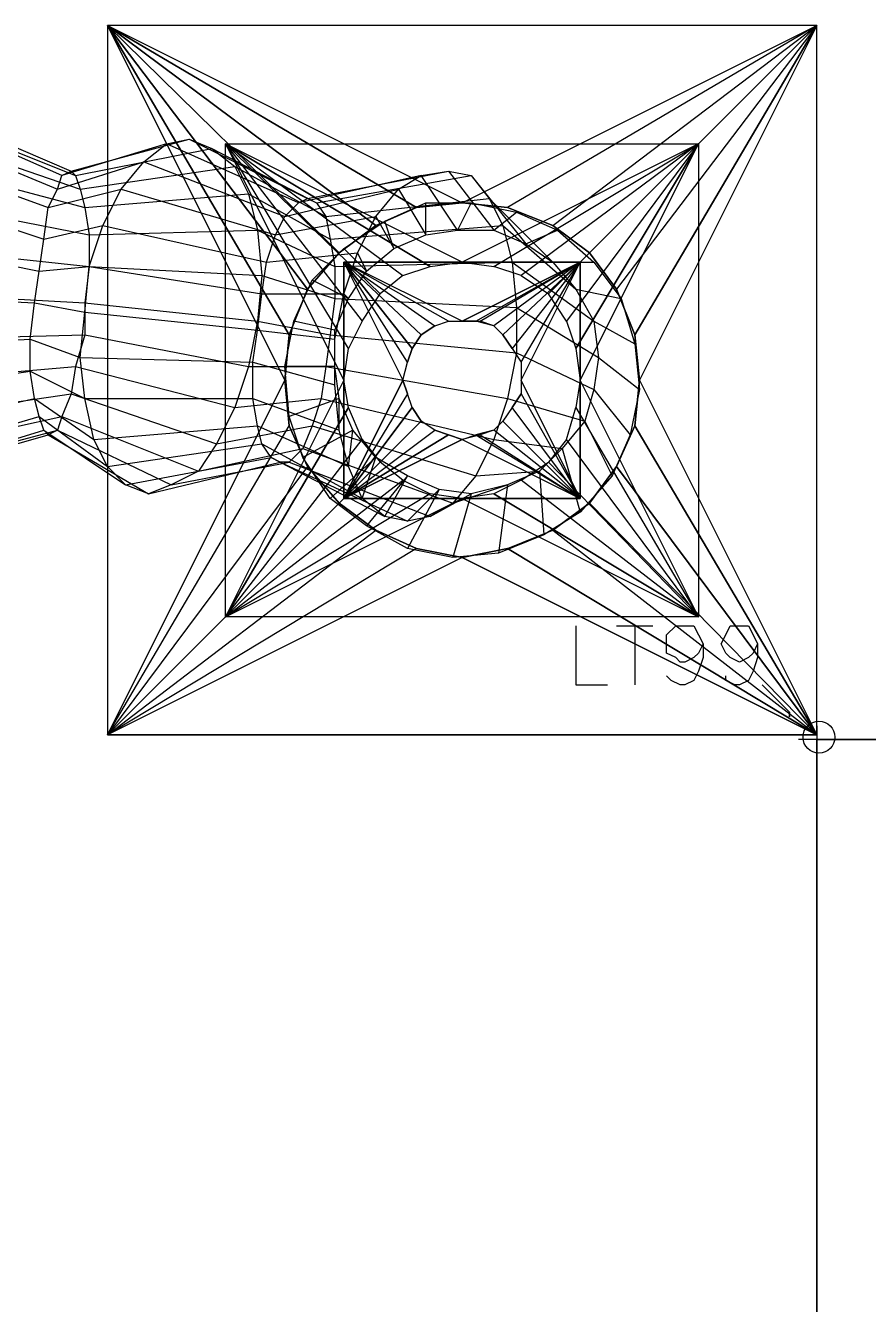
# Model space of a CAD drawing. Header units: metres. Extents: x 114 to 218, y 8 to 180.
# Drawn here: x 190.415 to 193.267, y 132.781 to 137.108 of the extents above; entities that cross this region are included whole.
import ezdxf

# ---------------------------------------------------------------- set-up
doc = ezdxf.new("R2010")
doc.units = ezdxf.units.M
doc.header["$MEASUREMENT"] = 0
for name, color, linetype in [('E-LIGHT', 7, 'Continuous'), ('E-LIGHT-CLRANCE', 7, 'Continuous'), ('E-TFP-LIGHT', 7, 'Continuous'), ('M-SA2S-ADist', 7, 'Continuous'), ('M-SA2S-Flex', 7, 'Continuous')]:
    doc.layers.add(name, color=color, linetype=linetype)

msp = doc.modelspace()

# ---------------------------------------------------------------- linework, layer by layer
at = {"layer": 'E-LIGHT', "color": 5, "true_color": 0x0000ff}
for points in [[(195.4914, 129.8935), (193.0919, 129.8935), (193.0919, 134.6926), (195.4914, 134.6926), (193.0919, 134.6926), (193.0919, 129.8935), (195.4914, 129.8935)], [(193.0919, 134.6926), (193.0919, 134.6926)], [(193.0919, 134.6926), (193.0919, 134.6926)]]:
    msp.add_lwpolyline(points, dxfattribs=at)
at = {"layer": 'E-LIGHT-CLRANCE', "color": 150, "true_color": 0x007fff}
for points in [[(195.4914, 129.8935), (193.0919, 129.8935), (193.0919, 134.6926), (195.4914, 134.6926), (193.0919, 134.6926), (193.0919, 129.8935), (195.4914, 129.8935)], [(193.0919, 134.6926), (193.0919, 134.6926)], [(193.0919, 134.6926), (193.0919, 134.6926)]]:
    msp.add_lwpolyline(points, dxfattribs=at)
at = {"layer": 'E-TFP-LIGHT', "color": 5, "true_color": 0x0000ff}
for points in [[(192.2766, 135.0771), (192.2766, 134.8772), (192.3843, 134.8772)], [(192.4151, 135.0771), (192.5381, 135.0771)], [(192.4766, 135.0771), (192.4766, 134.8772)], [(192.7073, 135.0156), (192.692, 134.9849), (192.6766, 134.9695), (192.6458, 134.9541), (192.6304, 134.9541), (192.6151, 134.9695), (192.5843, 134.9849), (192.5843, 135.0156), (192.5843, 135.0464), (192.6151, 135.0771), (192.6304, 135.0771), (192.6458, 135.0771), (192.6766, 135.0771), (192.692, 135.0464), (192.7073, 135.0156), (192.7073, 134.9695), (192.692, 134.9233), (192.6766, 134.8926), (192.6458, 134.8772), (192.6304, 134.8772), (192.5997, 134.8926), (192.5843, 134.9079)], [(192.8919, 135.0156), (192.8765, 134.9849), (192.8612, 134.9695), (192.8304, 134.9541), (192.7996, 134.9695), (192.7842, 134.9849), (192.7689, 135.0156), (192.7842, 135.0464), (192.7996, 135.0771), (192.8304, 135.0771), (192.8612, 135.0771), (192.8765, 135.0464), (192.8919, 135.0156), (192.8919, 134.9695), (192.8765, 134.9233), (192.8612, 134.8926), (192.8304, 134.8772), (192.815, 134.8772), (192.7842, 134.8926), (192.7842, 134.9079)], [(192.9996, 134.7849), (192.9073, 134.8772)], [(192.9996, 134.7849), (192.9996, 134.7695), (192.9996, 134.7695), (192.9996, 134.7849), (192.9996, 134.7849)], [(193.0919, 134.7388), (193.0919, 134.6926), (193.138, 134.6926)], [(193.0919, 134.6465), (193.0919, 134.6926), (193.0303, 134.6926)], [(193.0919, 134.6926), (193.0919, 134.6926)], [(193.0919, 134.6926), (193.0919, 134.6926)], [(193.138, 134.6926), (193.138, 134.6926)]]:
    msp.add_lwpolyline(points, dxfattribs=at)
msp.add_circle((193.0996, 134.7003), 0.0538, dxfattribs=at)
at = {"layer": 'M-SA2S-ADist', "color": 3, "true_color": 0x00ff00}
for points in [[(193.0919, 134.708), (193.0919, 137.1075), (190.6923, 137.1075), (190.6923, 134.708)], [(190.6923, 137.1075), (191.2922, 135.9078)], [(191.2922, 135.9078), (190.6923, 137.1075), (190.6923, 134.708), (191.2922, 135.9078)], [(191.8921, 136.5076), (193.0919, 137.1075), (190.6923, 137.1075), (191.8921, 136.5076)], [(191.8921, 136.5076), (191.7383, 136.4923), (190.6923, 137.1075), (191.8921, 136.5076)], [(191.2922, 135.9078), (190.6923, 134.708), (191.3076, 135.754), (191.2922, 135.9078), (191.3076, 136.0616), (190.6923, 137.1075)], [(193.0919, 137.1075), (192.4766, 136.0616), (192.492, 135.9078), (192.4766, 135.754), (193.0919, 134.708), (192.0459, 135.3387), (191.8921, 135.3079), (191.7383, 135.3387), (190.6923, 134.708), (191.3076, 135.754)], [(190.6923, 137.1075), (191.7383, 136.4923), (191.8921, 136.5076), (192.0459, 136.4923)], [(191.3691, 136.2154), (190.6923, 137.1075), (191.3076, 136.0616), (191.3691, 136.2154)], [(190.6923, 137.1075), (191.5999, 136.4308), (191.7383, 136.4923)], [(191.4768, 136.3385), (190.6923, 137.1075), (191.3691, 136.2154), (191.4768, 136.3385), (191.5999, 136.4308), (190.6923, 137.1075)], [(191.4768, 136.3385), (190.6923, 137.1075)], [(190.6923, 137.1075), (190.6923, 137.1075)], [(190.6923, 137.1075), (190.6923, 137.1075)], [(192.0459, 136.4923), (191.8921, 136.5076), (193.0919, 137.1075), (192.0459, 136.4923)], [(192.1997, 136.4308), (193.0919, 137.1075), (192.0459, 136.4923), (192.1997, 136.4308)], [(192.3228, 136.3385), (192.1997, 136.4308), (193.0919, 137.1075)], [(192.4151, 136.2154), (192.3228, 136.3385), (193.0919, 137.1075), (192.4151, 136.2154)], [(193.0919, 137.1075), (192.3228, 136.3385)], [(193.0919, 137.1075), (192.4151, 136.2154), (192.4766, 136.0616)], [(192.492, 135.9078), (192.4766, 136.0616), (193.0919, 137.1075), (192.492, 135.9078)], [(193.0919, 137.1075), (192.492, 135.9078), (193.0919, 134.708), (193.0919, 137.1075)], [(193.0919, 137.1075), (193.0919, 137.1075)], [(193.0919, 137.1075), (193.0919, 137.1075)], [(191.4922, 135.9078), (191.0923, 135.1079), (191.0923, 136.7076), (191.4922, 135.9078)], [(191.8921, 136.3077), (191.0923, 136.7076), (192.692, 136.7076), (191.8921, 136.3077)], [(192.692, 135.1079), (191.0923, 135.1079), (191.0923, 136.7076), (192.692, 136.7076), (192.692, 135.1079)], [(191.5076, 135.8155), (191.4922, 135.9078), (191.5076, 136.0154), (191.0923, 136.7076), (191.5537, 136.1077), (191.5076, 136.0154)], [(191.5537, 136.1077), (191.6152, 136.2), (191.0923, 136.7076), (191.6922, 136.2616), (191.6152, 136.2)], [(191.6922, 136.2616), (191.7844, 136.2923), (191.0923, 136.7076)], [(191.6922, 136.2616), (191.6152, 136.2), (191.0923, 136.7076), (191.6922, 136.2616), (191.7844, 136.2923), (191.8921, 136.3077), (191.0923, 136.7076), (191.7844, 136.2923), (191.8921, 136.3077)], [(191.5537, 136.1077), (191.5076, 136.0154), (191.0923, 136.7076), (191.5537, 136.1077), (191.6152, 136.2)], [(191.0923, 136.7076), (191.4922, 135.9078), (191.5076, 136.0154)], [(191.0923, 136.7076), (191.0923, 136.7076)], [(191.0923, 136.7076), (191.0923, 136.7076)], [(191.8921, 136.3077), (191.9998, 136.2923), (192.692, 136.7076), (192.0921, 136.2616), (191.9998, 136.2923)], [(192.692, 136.7076), (191.8921, 136.3077), (191.9998, 136.2923)], [(192.0921, 136.2616), (191.9998, 136.2923), (192.692, 136.7076), (192.0921, 136.2616), (192.1844, 136.2)], [(192.0921, 136.2616), (192.1844, 136.2), (192.692, 136.7076), (192.2459, 136.1077), (192.1844, 136.2)], [(192.2459, 136.1077), (192.1844, 136.2), (192.692, 136.7076), (192.2459, 136.1077), (192.2766, 136.0154)], [(192.2459, 136.1077), (192.2766, 136.0154), (192.692, 136.7076)], [(192.292, 135.9078), (192.692, 136.7076), (192.2766, 136.0154), (192.292, 135.9078)], [(192.292, 135.9078), (192.692, 136.7076), (192.692, 135.1079), (192.292, 135.9078)], [(192.692, 136.7076), (192.692, 136.7076)], [(192.692, 136.7076), (192.692, 136.7076)], [(191.5999, 136.4308), (191.4768, 136.3385), (191.5999, 136.4308), (191.7383, 136.4923), (191.8921, 136.5076), (192.0459, 136.4923), (192.1997, 136.4308)], [(191.7383, 136.4923), (191.5999, 136.4308)], [(191.7383, 136.4923), (191.7383, 136.4923)], [(191.7383, 136.4923), (191.7383, 136.4923)], [(191.7383, 136.4923), (191.7383, 136.4923)], [(191.8921, 136.5076), (191.8921, 136.5076)], [(191.8921, 136.5076), (191.8921, 136.5076)], [(191.8921, 136.5076), (191.8921, 136.5076)], [(192.1997, 136.4308), (192.0459, 136.4923)], [(192.0459, 136.4923), (192.0459, 136.4923)], [(192.0459, 136.4923), (192.0459, 136.4923)], [(192.0459, 136.4923), (192.0459, 136.4923)], [(191.5999, 136.4308), (191.5999, 136.4308)], [(191.5999, 136.4308), (191.5999, 136.4308)], [(191.5999, 136.4308), (191.5999, 136.4308)], [(192.3228, 136.3385), (192.1997, 136.4308), (192.3228, 136.3385)], [(192.1997, 136.4308), (192.1997, 136.4308)], [(192.1997, 136.4308), (192.1997, 136.4308)], [(192.1997, 136.4308), (192.1997, 136.4308)], [(191.4768, 136.3385), (191.3691, 136.2154), (191.4768, 136.3385)], [(191.4768, 136.3385), (191.4768, 136.3385)], [(191.4768, 136.3385), (191.4768, 136.3385)], [(191.4768, 136.3385), (191.4768, 136.3385)], [(192.1997, 135.4002), (192.1997, 135.4002), (192.3228, 135.4925), (192.4151, 135.6155), (192.4766, 135.754), (192.492, 135.9078), (192.4766, 136.0616), (192.4151, 136.2154), (192.3228, 136.3385), (192.4151, 136.2154)], [(192.3228, 136.3385), (192.3228, 136.3385)], [(192.3228, 136.3385), (192.3228, 136.3385)], [(192.3228, 136.3385), (192.3228, 136.3385)], [(191.7075, 135.8616), (191.6922, 135.9078), (191.7075, 135.9693), (191.4922, 136.3077), (191.7229, 136.0154), (191.7075, 135.9693)], [(191.7229, 136.0154), (191.7537, 136.0616), (191.4922, 136.3077), (191.7998, 136.0923), (191.7537, 136.0616)], [(191.7998, 136.0923), (191.846, 136.1077), (191.4922, 136.3077)], [(192.292, 135.5078), (192.0921, 135.9078), (192.292, 136.3077), (191.8921, 136.1077), (191.4922, 136.3077), (191.6922, 135.9078), (191.4922, 135.5078), (191.8921, 135.7078), (192.292, 135.5078)], [(191.4922, 136.3077), (191.4922, 135.5078), (192.292, 135.5078), (192.292, 136.3077), (191.4922, 136.3077)], [(192.292, 135.5078), (191.4922, 135.5078), (191.4922, 136.3077), (192.292, 136.3077), (192.292, 135.5078)], [(191.7229, 135.8155), (191.7075, 135.8616), (191.4922, 135.5078), (191.6922, 135.9078), (191.7075, 135.9693), (191.4922, 136.3077), (191.6922, 135.9078), (191.7075, 135.8616)], [(191.846, 136.1077), (191.4922, 136.3077), (191.7998, 136.0923), (191.846, 136.1077), (191.8921, 136.1077), (191.4922, 136.3077), (191.7537, 136.0616), (191.7998, 136.0923)], [(191.7537, 136.0616), (191.7229, 136.0154), (191.4922, 136.3077)], [(191.4922, 136.3077), (191.4922, 136.3077)], [(191.4922, 136.3077), (191.4922, 136.3077)], [(191.7844, 136.2923), (191.7844, 136.2923)], [(191.7844, 136.2923), (191.7844, 136.2923)], [(191.846, 136.1077), (191.8921, 136.1077), (191.9536, 136.1077), (192.292, 136.3077), (191.9998, 136.0923), (191.9536, 136.1077)], [(191.9382, 136.1077), (191.8921, 136.1077), (192.292, 136.3077)], [(191.8921, 135.7078), (192.292, 135.5078), (192.0921, 135.9078), (192.292, 136.3077)], [(191.8921, 136.3077), (191.8921, 136.3077)], [(191.8921, 136.3077), (191.8921, 136.3077)], [(191.9998, 136.0923), (191.9382, 136.1077), (192.292, 136.3077), (191.9998, 136.0923)], [(191.9998, 136.0923), (192.0305, 136.0616), (192.292, 136.3077), (192.0613, 136.0154), (192.0305, 136.0616)], [(191.9998, 136.2923), (191.9998, 136.2923)], [(191.9998, 136.2923), (191.9998, 136.2923)], [(192.292, 136.3077), (192.0305, 136.0616)], [(192.0613, 136.0154), (192.0921, 135.9693), (192.292, 136.3077)], [(192.0921, 135.9693), (192.292, 136.3077), (192.0613, 136.0154)], [(192.292, 136.3077), (192.292, 136.3077)], [(192.292, 136.3077), (192.292, 136.3077)], [(191.6922, 136.2616), (191.6922, 136.2616)], [(191.6922, 136.2616), (191.6922, 136.2616)], [(192.0921, 136.2616), (192.0921, 136.2616)], [(192.0921, 136.2616), (192.0921, 136.2616)], [(191.3076, 136.0616), (191.2922, 135.9078), (191.3076, 136.0616), (191.3691, 136.2154)], [(191.3691, 136.2154), (191.3076, 136.0616)], [(191.3691, 136.2154), (191.3691, 136.2154)], [(191.3691, 136.2154), (191.3691, 136.2154)], [(191.3691, 136.2154), (191.3691, 136.2154)], [(191.6152, 136.2), (191.6152, 136.2)], [(191.6152, 136.2), (191.6152, 136.2)], [(192.1844, 136.2), (192.1844, 136.2)], [(192.1844, 136.2), (192.1844, 136.2)], [(192.4766, 136.0616), (192.4151, 136.2154)], [(192.4151, 136.2154), (192.4151, 136.2154)], [(192.4151, 136.2154), (192.4151, 136.2154)], [(192.4151, 136.2154), (192.4151, 136.2154)], [(191.5537, 136.1077), (191.5537, 136.1077)], [(191.5537, 136.1077), (191.5537, 136.1077)], [(191.846, 136.1077), (191.846, 136.1077)], [(191.846, 136.1077), (191.846, 136.1077)], [(191.8921, 136.1077), (191.8921, 136.1077)], [(191.8921, 136.1077), (191.8921, 136.1077)], [(191.9382, 136.1077), (191.9382, 136.1077)], [(191.9536, 136.1077), (191.9536, 136.1077)], [(192.2459, 136.1077), (192.2459, 136.1077)], [(192.2459, 136.1077), (192.2459, 136.1077)], [(191.3076, 136.0616), (191.3076, 136.0616)], [(191.3076, 136.0616), (191.3076, 136.0616)], [(191.3076, 136.0616), (191.3076, 136.0616)], [(191.7537, 136.0616), (191.7537, 136.0616)], [(191.7537, 136.0616), (191.7537, 136.0616)], [(191.7998, 136.0923), (191.7998, 136.0923)], [(191.7998, 136.0923), (191.7998, 136.0923)], [(191.9998, 136.0923), (192.0305, 136.0616), (192.0613, 136.0154), (192.0921, 135.9693), (192.0921, 135.9078), (192.0921, 135.8616), (192.0613, 135.8155), (192.0305, 135.7693)], [(191.9998, 136.0923), (191.9998, 136.0923)], [(191.9998, 136.0923), (191.9998, 136.0923)], [(192.0305, 136.0616), (192.0305, 136.0616)], [(192.0305, 136.0616), (192.0305, 136.0616)], [(192.4766, 136.0616), (192.4766, 136.0616)], [(192.4766, 136.0616), (192.4766, 136.0616)], [(192.4766, 136.0616), (192.4766, 136.0616)], [(191.5076, 136.0154), (191.5076, 136.0154)], [(191.5076, 136.0154), (191.5076, 136.0154)], [(191.7075, 135.9693), (191.7229, 136.0154)], [(191.7229, 136.0154), (191.7229, 136.0154)], [(191.7229, 136.0154), (191.7229, 136.0154)], [(192.0613, 136.0154), (192.0613, 136.0154)], [(192.0613, 136.0154), (192.0613, 136.0154)], [(192.2766, 136.0154), (192.292, 135.9078), (192.2766, 135.8155), (192.692, 135.1079), (192.2459, 135.7078), (192.2766, 135.8155)], [(192.2766, 136.0154), (192.2766, 136.0154)], [(192.2766, 136.0154), (192.2766, 136.0154)], [(191.7075, 135.9693), (191.7075, 135.9693)], [(191.7075, 135.9693), (191.7075, 135.9693)], [(192.0921, 135.9693), (192.0921, 135.9078), (192.0921, 135.8616), (192.292, 135.5078), (192.0613, 135.8155), (192.0921, 135.8616)], [(192.0921, 135.9693), (192.0921, 135.9693)], [(192.0921, 135.9693), (192.0921, 135.9693)], [(191.4922, 135.9078), (191.0923, 135.1079), (191.5076, 135.8155), (191.4922, 135.9078)], [(191.2922, 135.9078), (191.3076, 135.754), (191.2922, 135.9078)], [(191.2922, 135.9078), (191.2922, 135.9078)], [(191.2922, 135.9078), (191.2922, 135.9078)], [(191.2922, 135.9078), (191.2922, 135.9078)], [(191.4922, 135.9078), (191.4922, 135.9078)], [(191.4922, 135.9078), (191.4922, 135.9078)], [(191.6922, 135.9078), (191.6922, 135.9078)], [(191.6922, 135.9078), (191.6922, 135.9078)], [(192.0921, 135.9078), (192.0921, 135.9078)], [(192.0921, 135.9078), (192.0921, 135.9078)], [(192.692, 135.1079), (192.292, 135.9078), (192.2766, 135.8155)], [(192.292, 135.9078), (192.292, 135.9078)], [(192.292, 135.9078), (192.292, 135.9078)], [(192.4766, 135.754), (192.492, 135.9078), (193.0919, 134.708), (192.4766, 135.754)], [(192.492, 135.9078), (192.492, 135.9078)], [(192.492, 135.9078), (192.492, 135.9078)], [(192.492, 135.9078), (192.492, 135.9078)], [(191.7229, 135.8155), (191.7075, 135.8616), (191.4922, 135.5078)], [(191.7075, 135.8616), (191.7075, 135.8616)], [(191.7075, 135.8616), (191.7075, 135.8616)], [(192.0921, 135.8616), (192.292, 135.5078), (192.0613, 135.8155)], [(192.0921, 135.8616), (192.0921, 135.8616)], [(192.0921, 135.8616), (192.0921, 135.8616)], [(191.5537, 135.7078), (191.5076, 135.8155), (191.0923, 135.1079)], [(191.5537, 135.7078), (191.6152, 135.6309), (191.0923, 135.1079), (191.5537, 135.7078), (191.5076, 135.8155)], [(191.7998, 135.7386), (191.7537, 135.7693), (191.4922, 135.5078), (191.7229, 135.8155), (191.7537, 135.7693)], [(191.7537, 135.7693), (191.7229, 135.8155), (191.4922, 135.5078)], [(191.5076, 135.8155), (191.5076, 135.8155)], [(191.5076, 135.8155), (191.5076, 135.8155)], [(191.7229, 135.8155), (191.7229, 135.8155)], [(191.7229, 135.8155), (191.7229, 135.8155)], [(192.0613, 135.8155), (192.0305, 135.7693), (192.292, 135.5078)], [(192.0613, 135.8155), (192.0613, 135.8155)], [(192.0613, 135.8155), (192.0613, 135.8155)], [(192.2459, 135.7078), (192.2766, 135.8155), (192.692, 135.1079), (192.2459, 135.7078), (192.1844, 135.6309)], [(192.2766, 135.8155), (192.2766, 135.8155)], [(192.2766, 135.8155), (192.2766, 135.8155)], [(191.3076, 135.754), (191.3691, 135.6155), (190.6923, 134.708), (191.5999, 135.4002), (191.7383, 135.3387)], [(191.3691, 135.6155), (191.4768, 135.4925), (191.3691, 135.6155), (191.3076, 135.754)], [(191.3076, 135.754), (191.3691, 135.6155)], [(191.3076, 135.754), (191.3076, 135.754)], [(191.3076, 135.754), (191.3076, 135.754)], [(191.3076, 135.754), (191.3076, 135.754)], [(191.4922, 135.5078), (191.7998, 135.7386), (191.7537, 135.7693), (191.4922, 135.5078), (191.846, 135.7232), (191.8921, 135.7078), (191.4922, 135.5078)], [(191.7537, 135.7693), (191.7537, 135.7693)], [(191.7537, 135.7693), (191.7537, 135.7693)], [(192.0305, 135.7693), (191.9998, 135.7386)], [(191.9998, 135.7386), (192.0305, 135.7693), (192.292, 135.5078), (191.9998, 135.7386)], [(192.0305, 135.7693), (192.0305, 135.7693)], [(192.0305, 135.7693), (192.0305, 135.7693)], [(192.0459, 135.3387), (192.1997, 135.4002), (193.0919, 134.708), (192.4151, 135.6155), (192.4766, 135.754)], [(192.4766, 135.754), (192.4151, 135.6155), (193.0919, 134.708)], [(192.4766, 135.754), (192.4766, 135.754)], [(192.4766, 135.754), (192.4766, 135.754)], [(192.4766, 135.754), (192.4766, 135.754)], [(191.9536, 135.7232), (191.8921, 135.7078), (191.846, 135.7232), (191.4922, 135.5078), (191.7998, 135.7386), (191.846, 135.7232)], [(191.846, 135.7232), (191.7998, 135.7386)], [(191.7998, 135.7386), (191.7998, 135.7386)], [(191.7998, 135.7386), (191.7998, 135.7386)], [(191.846, 135.7232), (191.846, 135.7232)], [(191.846, 135.7232), (191.846, 135.7232)], [(191.8921, 135.7078), (191.9382, 135.7232), (192.292, 135.5078)], [(191.9998, 135.7386), (191.9382, 135.7232)], [(191.9382, 135.7232), (191.9382, 135.7232)], [(191.9536, 135.7232), (192.292, 135.5078), (191.9998, 135.7386), (191.9536, 135.7232)], [(191.9536, 135.7232), (191.9536, 135.7232)], [(191.9998, 135.7386), (191.9998, 135.7386)], [(191.9998, 135.7386), (191.9998, 135.7386)], [(191.6922, 135.5694), (191.6152, 135.6309), (191.0923, 135.1079), (191.5537, 135.7078), (191.6152, 135.6309)], [(191.5537, 135.7078), (191.5537, 135.7078)], [(191.5537, 135.7078), (191.5537, 135.7078)], [(191.8921, 135.7078), (191.8921, 135.7078)], [(191.8921, 135.7078), (191.8921, 135.7078)], [(192.2459, 135.7078), (192.1844, 135.6309), (192.692, 135.1079), (192.0921, 135.5694), (192.1844, 135.6309)], [(192.2459, 135.7078), (192.2459, 135.7078)], [(192.2459, 135.7078), (192.2459, 135.7078)], [(191.6922, 135.5694), (191.7844, 135.5232), (191.0923, 135.1079), (191.6922, 135.5694), (191.6152, 135.6309)], [(191.6152, 135.6309), (191.6152, 135.6309)], [(191.6152, 135.6309), (191.6152, 135.6309)], [(192.0921, 135.5694), (192.1844, 135.6309), (192.692, 135.1079), (192.0921, 135.5694), (191.9998, 135.5232)], [(192.1844, 135.6309), (192.1844, 135.6309)], [(192.1844, 135.6309), (192.1844, 135.6309)], [(191.4768, 135.4925), (191.3691, 135.6155), (190.6923, 134.708), (191.4768, 135.4925), (191.5999, 135.4002)], [(191.3691, 135.6155), (191.3691, 135.6155)], [(191.3691, 135.6155), (191.3691, 135.6155)], [(191.3691, 135.6155), (191.3691, 135.6155)], [(191.8921, 135.3079), (192.0459, 135.3387), (192.1997, 135.4002), (192.3228, 135.4925), (192.4151, 135.6155)], [(192.4151, 135.6155), (192.3228, 135.4925), (193.0919, 134.708)], [(192.4151, 135.6155), (192.4151, 135.6155)], [(192.4151, 135.6155), (192.4151, 135.6155)], [(192.4151, 135.6155), (192.4151, 135.6155)], [(191.9998, 135.5232), (191.8921, 135.5078), (191.7844, 135.5232), (191.0923, 135.1079), (191.6922, 135.5694), (191.7844, 135.5232)], [(191.6922, 135.5694), (191.6922, 135.5694)], [(191.6922, 135.5694), (191.6922, 135.5694)], [(192.0921, 135.5694), (191.9998, 135.5232), (192.692, 135.1079)], [(192.0921, 135.5694), (192.0921, 135.5694)], [(192.0921, 135.5694), (192.0921, 135.5694)], [(191.0923, 135.1079), (191.8921, 135.5078), (191.7844, 135.5232)], [(191.8921, 135.5078), (192.692, 135.1079), (191.0923, 135.1079), (191.8921, 135.5078)], [(191.4922, 135.5078), (191.4922, 135.5078)], [(191.4922, 135.5078), (191.4922, 135.5078)], [(191.7844, 135.5232), (191.7844, 135.5232)], [(191.7844, 135.5232), (191.7844, 135.5232)], [(191.8921, 135.5078), (192.692, 135.1079), (191.9998, 135.5232), (191.8921, 135.5078)], [(191.8921, 135.5078), (191.8921, 135.5078)], [(191.8921, 135.5078), (191.8921, 135.5078)], [(191.9998, 135.5232), (191.9998, 135.5232)], [(191.9998, 135.5232), (191.9998, 135.5232)], [(192.292, 135.5078), (192.292, 135.5078)], [(192.292, 135.5078), (192.292, 135.5078)], [(191.4768, 135.4925), (190.6923, 134.708)], [(191.4768, 135.4925), (191.5999, 135.4002), (191.4768, 135.4925)], [(191.4768, 135.4925), (191.4768, 135.4925)], [(191.4768, 135.4925), (191.4768, 135.4925)], [(191.4768, 135.4925), (191.4768, 135.4925)], [(192.3228, 135.4925), (192.1997, 135.4002)], [(192.3228, 135.4925), (193.0919, 134.708)], [(192.3228, 135.4925), (192.3228, 135.4925)], [(192.3228, 135.4925), (192.3228, 135.4925)], [(192.3228, 135.4925), (192.3228, 135.4925)], [(191.5999, 135.4002), (191.7383, 135.3387), (190.6923, 134.708), (191.5999, 135.4002)], [(191.8921, 135.3079), (191.7383, 135.3387), (191.5999, 135.4002)], [(191.5999, 135.4002), (191.5999, 135.4002)], [(191.5999, 135.4002), (191.5999, 135.4002)], [(191.5999, 135.4002), (191.5999, 135.4002)], [(192.0459, 135.3387), (192.1997, 135.4002), (193.0919, 134.708)], [(192.1997, 135.4002), (192.1997, 135.4002)], [(192.1997, 135.4002), (192.1997, 135.4002)], [(192.1997, 135.4002), (192.1997, 135.4002)], [(191.7383, 135.3387), (191.8921, 135.3079), (190.6923, 134.708)], [(191.7383, 135.3387), (191.7383, 135.3387)], [(191.7383, 135.3387), (191.7383, 135.3387)], [(191.7383, 135.3387), (191.7383, 135.3387)], [(191.8921, 135.3079), (192.0459, 135.3387), (193.0919, 134.708)], [(192.0459, 135.3387), (192.0459, 135.3387)], [(192.0459, 135.3387), (192.0459, 135.3387)], [(192.0459, 135.3387), (192.0459, 135.3387)], [(192.0459, 135.3387), (192.0459, 135.3387)], [(191.8921, 135.3079), (193.0919, 134.708), (190.6923, 134.708)], [(191.8921, 135.3079), (190.6923, 134.708), (193.0919, 134.708), (191.8921, 135.3079)], [(191.8921, 135.3079), (191.8921, 135.3079)], [(191.8921, 135.3079), (191.8921, 135.3079)], [(191.8921, 135.3079), (191.8921, 135.3079)], [(191.0923, 135.1079), (191.0923, 135.1079)], [(191.0923, 135.1079), (191.0923, 135.1079)], [(192.692, 135.1079), (192.692, 135.1079)], [(192.692, 135.1079), (192.692, 135.1079)], [(190.6923, 134.708), (190.6923, 134.708)], [(190.6923, 134.708), (190.6923, 134.708)], [(193.0919, 134.708), (193.0919, 134.708)], [(193.0919, 134.708), (193.0919, 134.708)]]:
    msp.add_lwpolyline(points, dxfattribs=at)
at = {"layer": 'M-SA2S-Flex', "color": 5, "true_color": 0x0000ff}
for points in [[(190.154, 136.7691), (189.6925, 136.6615), (189.7079, 136.6768), (190.1386, 136.7999), (190.1232, 136.7845), (190.5847, 136.5999)], [(190.5385, 136.5999), (190.154, 136.7691), (190.1386, 136.7999), (190.5693, 136.6153), (190.5847, 136.5999), (191.0461, 136.6922)], [(190.1232, 136.7845), (190.1078, 136.723), (190.6001, 136.5538)], [(190.1078, 136.723), (190.0924, 136.6307), (190.6154, 136.4923)], [(190.154, 136.6153), (190.154, 136.7076), (190.5231, 136.5538)], [(190.8923, 136.7076), (190.5385, 136.5999), (190.5693, 136.6153), (190.9692, 136.723), (191.0461, 136.6922), (191.3999, 136.5076)], [(190.8154, 136.6461), (190.8923, 136.7076)], [(191.3384, 136.5076), (190.8923, 136.7076), (190.9692, 136.723), (191.3691, 136.523), (191.3999, 136.5076), (191.9229, 136.5999)], [(190.8923, 136.7076), (190.8923, 136.7076)], [(190.9692, 136.723), (190.9692, 136.723)], [(191.0461, 136.6922), (191.123, 136.6307), (191.4307, 136.4615)], [(191.0461, 136.6922), (191.0461, 136.6922)], [(190.0924, 136.6307), (190.0771, 136.5076), (190.6308, 136.4)], [(190.4924, 136.4923), (190.5231, 136.5538), (190.8154, 136.6461)], [(190.5847, 136.5999), (190.6001, 136.5538), (191.123, 136.6307)], [(190.7385, 136.5538), (190.8154, 136.6461), (191.2922, 136.4615)], [(190.8154, 136.6461), (190.8154, 136.6461)], [(191.123, 136.6307), (191.1692, 136.5384), (191.446, 136.3846)], [(191.123, 136.6307), (191.123, 136.6307)], [(190.154, 136.4923), (190.154, 136.6153), (190.4924, 136.4923)], [(190.5231, 136.5538), (190.5385, 136.5999)], [(190.5385, 136.5999), (190.5385, 136.5999)], [(190.5693, 136.6153), (190.5693, 136.6153)], [(190.5847, 136.5999), (190.5847, 136.5999)], [(191.7537, 136.5999), (191.3384, 136.5076), (191.3691, 136.523), (191.846, 136.6153), (191.9229, 136.5999), (192.1075, 136.3692)], [(191.6768, 136.5538), (191.7537, 136.5999)], [(191.8767, 136.4154), (191.7537, 136.5999), (191.846, 136.6153), (191.9998, 136.4154), (192.1075, 136.3692), (192.2151, 136.4154)], [(191.7537, 136.5999), (191.7537, 136.5999)], [(191.846, 136.6153), (191.846, 136.6153)], [(191.9229, 136.5999), (191.9844, 136.523), (192.1997, 136.3077)], [(191.9229, 136.5999), (191.9229, 136.5999)], [(190.477, 136.3846), (190.4924, 136.4923), (190.7385, 136.5538)], [(190.5231, 136.5538), (190.5231, 136.5538)], [(190.6001, 136.5538), (190.6154, 136.4923), (191.1692, 136.5384)], [(190.6001, 136.5538), (190.6001, 136.5538)], [(190.677, 136.4308), (190.7385, 136.5538), (191.2615, 136.4)], [(190.7385, 136.5538), (190.7385, 136.5538)], [(191.1692, 136.5384), (191.1999, 136.4154), (191.4614, 136.2923)], [(191.1692, 136.5384), (191.1692, 136.5384)], [(191.2615, 136.4), (191.2922, 136.4615), (191.6768, 136.5538)], [(191.5999, 136.4615), (191.6768, 136.5538), (191.7691, 136.4)], [(191.6768, 136.5538), (191.6768, 136.5538)], [(190.0771, 136.5076), (190.0617, 136.3538), (190.6308, 136.2923)], [(190.154, 136.3385), (190.154, 136.4923), (190.477, 136.3846)], [(190.4924, 136.4923), (190.4924, 136.4923)], [(190.6154, 136.4923), (190.6308, 136.4), (191.1999, 136.4154)], [(190.6154, 136.4923), (190.6154, 136.4923)], [(191.2922, 136.4615), (191.3384, 136.5076)], [(192.4612, 135.7232), (192.3997, 135.5847), (192.292, 135.4617), (192.169, 135.3848), (192.0152, 135.3233), (191.8613, 135.3079), (191.7075, 135.3387), (191.5691, 135.4156), (191.446, 135.5078), (191.3537, 135.6463), (191.3076, 135.7847), (191.2922, 135.9539), (191.323, 136.1077), (191.3845, 136.2462), (191.4922, 136.3538), (191.6306, 136.4461), (191.7691, 136.5076), (191.9229, 136.5076), (192.0767, 136.4769), (192.2151, 136.4154), (192.3382, 136.3077), (192.4305, 136.1846), (192.4766, 136.0308), (192.492, 135.877), (192.4612, 135.7232)], [(191.3384, 136.5076), (191.3384, 136.5076)], [(191.3691, 136.523), (191.3691, 136.523)], [(191.3999, 136.5076), (191.4307, 136.4615), (191.9844, 136.523)], [(191.3999, 136.5076), (191.3999, 136.5076)], [(191.6614, 136.3538), (191.7691, 136.4), (191.7691, 136.5076)], [(191.7691, 136.5076), (191.7691, 136.5076)], [(191.9229, 136.5076), (191.8767, 136.4154), (191.9998, 136.4154), (192.0767, 136.4769)], [(191.9229, 136.5076), (191.9229, 136.5076)], [(191.9844, 136.523), (192.0305, 136.4308), (192.2766, 136.2154)], [(191.9844, 136.523), (191.9844, 136.523)], [(191.2307, 136.3077), (191.2615, 136.4), (191.5999, 136.4615)], [(191.2922, 136.4615), (191.2922, 136.4615)], [(191.4307, 136.4615), (191.446, 136.3846), (192.0305, 136.4308)], [(191.4307, 136.4615), (191.4307, 136.4615)], [(191.5383, 136.3385), (191.5999, 136.4615), (191.6614, 136.3538)], [(191.5691, 136.2769), (191.6614, 136.3538), (191.6306, 136.4461)], [(191.5999, 136.4615), (191.5999, 136.4615)], [(191.6306, 136.4461), (191.6306, 136.4461)], [(192.0767, 136.4769), (192.0767, 136.4769)], [(190.4616, 136.2769), (190.477, 136.3846), (190.677, 136.4308)], [(190.6308, 136.2923), (190.677, 136.4308), (191.2307, 136.3077)], [(190.677, 136.4308), (190.677, 136.4308)], [(191.1999, 136.4154), (191.2153, 136.2616), (191.4614, 136.1846)], [(191.1999, 136.4154), (191.1999, 136.4154)], [(191.7691, 136.4), (191.8767, 136.4154)], [(191.8767, 136.4154), (191.8767, 136.4154)], [(191.9998, 136.4154), (191.9998, 136.4154)], [(192.0305, 136.4308), (192.0613, 136.3077), (192.3382, 136.1077)], [(192.0305, 136.4308), (192.0305, 136.4308)], [(192.2151, 136.4154), (192.2151, 136.4154)], [(190.477, 136.3846), (190.477, 136.3846)], [(190.6308, 136.4), (190.6308, 136.2923), (191.2153, 136.2616)], [(190.6308, 136.4), (190.6308, 136.4)], [(191.2615, 136.4), (191.2615, 136.4)], [(191.446, 136.3846), (191.4614, 136.2923), (192.0613, 136.3077)], [(191.446, 136.3846), (191.446, 136.3846)], [(191.7691, 136.4), (191.7691, 136.4)], [(192.1075, 136.3692), (192.1997, 136.3077), (192.3382, 136.3077)], [(192.1075, 136.3692), (192.1075, 136.3692)], [(190.0617, 136.3538), (190.0617, 136.2), (190.6154, 136.1693)], [(190.154, 136.1846), (190.154, 136.3385), (190.4616, 136.2769)], [(191.2153, 136.2), (191.2307, 136.3077), (191.5383, 136.3385)], [(191.5076, 136.1846), (191.5691, 136.2769), (191.4922, 136.3538)], [(191.4922, 136.3538), (191.4922, 136.3538)], [(191.4922, 136.2), (191.5383, 136.3385), (191.5691, 136.2769)], [(191.5383, 136.3385), (191.5383, 136.3385)], [(191.6614, 136.3538), (191.6614, 136.3538)], [(190.4462, 136.1693), (190.4616, 136.2769), (190.6308, 136.2923)], [(190.4616, 136.2769), (190.4616, 136.2769)], [(190.6308, 136.2923), (190.6154, 136.1693), (191.1999, 136.1077)], [(190.6154, 136.1385), (190.6308, 136.2923), (191.2153, 136.2)], [(190.6308, 136.2923), (190.6308, 136.2923)], [(190.6308, 136.2923), (190.6308, 136.2923)], [(191.2307, 136.3077), (191.2307, 136.3077)], [(191.4614, 136.2923), (191.4614, 136.1846), (192.0767, 136.1539)], [(191.4614, 136.2923), (191.4614, 136.2923)], [(191.5691, 136.2769), (191.5691, 136.2769)], [(192.0613, 136.3077), (192.0767, 136.1539), (192.3535, 135.9847)], [(192.0613, 136.3077), (192.0613, 136.3077)], [(192.1997, 136.3077), (192.2766, 136.2154), (192.4305, 136.1846)], [(192.1997, 136.3077), (192.1997, 136.3077)], [(192.3382, 136.3077), (192.3382, 136.3077)], [(191.2153, 136.2616), (191.1999, 136.1077), (191.446, 136.0616)], [(191.2153, 136.2616), (191.2153, 136.2616)], [(191.4614, 136.077), (191.5076, 136.1846), (191.3845, 136.2462)], [(191.3845, 136.2462), (191.3845, 136.2462)], [(190.0617, 136.2), (190.0463, 136.0462), (190.6154, 136.0616)], [(191.1999, 136.077), (191.2153, 136.2), (191.4922, 136.2)], [(191.2153, 136.2), (191.2153, 136.2)], [(191.4614, 136.0462), (191.4922, 136.2), (191.5076, 136.1846)], [(191.4922, 136.2), (191.4922, 136.2)], [(192.2766, 136.2154), (192.3382, 136.1077), (192.4766, 136.0308)], [(192.2766, 136.2154), (192.2766, 136.2154)], [(190.1386, 136.0308), (190.154, 136.1846), (190.4462, 136.1693)], [(190.4308, 136.0462), (190.4462, 136.1693), (190.6154, 136.1385)], [(190.4462, 136.1693), (190.4462, 136.1693)], [(190.6154, 136.1693), (190.6154, 136.0616), (191.1692, 135.9539)], [(190.6154, 136.1693), (190.6154, 136.1693)], [(191.4614, 136.1846), (191.446, 136.0616), (192.0767, 136)], [(191.4614, 136.1846), (191.4614, 136.1846)], [(191.5076, 136.1846), (191.5076, 136.1846)], [(192.0767, 136.1539), (192.0767, 136), (192.3382, 135.877)], [(192.0767, 136.1539), (192.0767, 136.1539)], [(192.4305, 136.1846), (192.4305, 136.1846)], [(190.6001, 135.9847), (190.6154, 136.1385), (191.1999, 136.077)], [(190.6154, 136.1385), (190.6154, 136.1385)], [(191.1999, 136.1077), (191.1692, 135.9539), (191.4307, 135.9539)], [(191.1999, 136.1077), (191.1999, 136.1077)], [(191.4614, 135.9539), (191.4614, 136.077), (191.323, 136.1077)], [(191.323, 136.1077), (191.323, 136.1077)], [(192.3382, 136.1077), (192.3535, 135.9847), (192.492, 135.877)], [(192.3382, 136.1077), (192.3382, 136.1077)], [(190.6154, 136.0616), (190.5847, 135.9539), (191.123, 135.8155)], [(190.6154, 136.0616), (190.6154, 136.0616)], [(191.1845, 135.9693), (191.1999, 136.077), (191.4614, 136.0462)], [(191.1999, 136.077), (191.1999, 136.077)], [(191.446, 136.0616), (191.4307, 135.9539), (192.0459, 135.8462)], [(191.446, 136.0616), (191.446, 136.0616)], [(191.4614, 135.8924), (191.4614, 136.0462), (191.4614, 136.077)], [(191.4614, 136.077), (191.4614, 136.077)], [(190.0463, 136.0462), (190.0463, 135.9078), (190.5847, 135.9539)], [(190.1232, 135.8924), (190.1386, 136.0308), (190.4308, 136.0462)], [(190.4308, 135.9385), (190.4308, 136.0462), (190.6001, 135.9847)], [(190.4308, 136.0462), (190.4308, 136.0462)], [(191.4614, 136.0462), (191.4614, 136.0462)], [(192.4766, 136.0308), (192.4766, 136.0308)], [(190.6154, 135.8462), (190.6001, 135.9847), (191.1845, 135.9693)], [(190.6001, 135.9847), (190.6001, 135.9847)], [(192.0767, 136), (192.0459, 135.8462), (192.3074, 135.7693)], [(192.0767, 136), (192.0767, 136)], [(192.3535, 135.9847), (192.3382, 135.877), (192.4612, 135.7232)], [(192.3535, 135.9847), (192.3535, 135.9847)], [(190.1078, 135.7693), (190.1232, 135.8924), (190.4308, 135.9385)], [(190.4462, 135.8462), (190.4308, 135.9385), (190.6154, 135.8462)], [(190.4308, 135.9385), (190.4308, 135.9385)], [(190.5847, 135.9539), (190.5693, 135.8616), (191.0615, 135.6924)], [(190.5847, 135.9539), (190.5847, 135.9539)], [(191.1692, 135.9539), (191.123, 135.8155), (191.4153, 135.8462)], [(191.1692, 135.9539), (191.1692, 135.9539)], [(191.1845, 135.8462), (191.1845, 135.9693), (191.4614, 135.8924)], [(191.1845, 135.9693), (191.1845, 135.9693)], [(191.4768, 135.8462), (191.4614, 135.9539), (191.2922, 135.9539)], [(191.2922, 135.9539), (191.2922, 135.9539)], [(191.4307, 135.9539), (191.4153, 135.8462), (191.9998, 135.7078)], [(191.4307, 135.9539), (191.4307, 135.9539)], [(191.4768, 135.7386), (191.4614, 135.8924), (191.4614, 135.9539)], [(191.4614, 135.9539), (191.4614, 135.9539)], [(190.0463, 135.9078), (190.0463, 135.7847), (190.5693, 135.8616)], [(191.4614, 135.8924), (191.4614, 135.8924)], [(190.0924, 135.677), (190.1078, 135.7693), (190.4462, 135.8462)], [(190.4616, 135.7847), (190.4462, 135.8462), (190.6462, 135.7078)], [(190.4462, 135.8462), (190.4462, 135.8462)], [(190.5693, 135.8616), (190.5385, 135.7847), (191, 135.6001)], [(190.5693, 135.8616), (190.5693, 135.8616)], [(190.6462, 135.7078), (190.6154, 135.8462), (191.1845, 135.8462)], [(190.6154, 135.8462), (190.6154, 135.8462)], [(191.1999, 135.754), (191.1845, 135.8462), (191.4768, 135.7386)], [(191.1845, 135.8462), (191.1845, 135.8462)], [(191.5229, 135.7386), (191.4768, 135.8462), (191.3076, 135.7847)], [(191.4153, 135.8462), (191.3845, 135.754), (191.9382, 135.5847)], [(191.4153, 135.8462), (191.4153, 135.8462)], [(191.5076, 135.6155), (191.4768, 135.7386), (191.4768, 135.8462)], [(191.4768, 135.8462), (191.4768, 135.8462)], [(192.0459, 135.8462), (191.9998, 135.7078), (192.2305, 135.677)], [(192.0459, 135.8462), (192.0459, 135.8462)], [(192.3382, 135.877), (192.3074, 135.7693), (192.3997, 135.5847)], [(192.3382, 135.877), (192.3382, 135.877)], [(192.492, 135.877), (192.492, 135.877)], [(191.123, 135.8155), (191.0615, 135.6924), (191.3845, 135.754)], [(191.123, 135.8155), (191.123, 135.8155)], [(190.0463, 135.7847), (190.0463, 135.677), (190.5385, 135.7847)], [(190.0771, 135.6155), (190.0924, 135.677), (190.4616, 135.7847)], [(190.477, 135.7386), (190.4616, 135.7847), (190.6923, 135.6155)], [(190.4616, 135.7847), (190.4616, 135.7847)], [(190.5385, 135.7847), (190.5231, 135.7386), (190.9077, 135.554)], [(190.5385, 135.7847), (190.5385, 135.7847)], [(190.6923, 135.6155), (190.6462, 135.7078), (191.1999, 135.754)], [(191.2153, 135.6924), (191.1999, 135.754), (191.5076, 135.6155)], [(191.1999, 135.754), (191.1999, 135.754)], [(191.3076, 135.7847), (191.3076, 135.7847)], [(191.3845, 135.754), (191.3537, 135.677), (191.8613, 135.4925)], [(191.3845, 135.754), (191.3845, 135.754)], [(192.3074, 135.7693), (192.2305, 135.677), (192.292, 135.4617)], [(192.3074, 135.7693), (192.3074, 135.7693)], [(190.0463, 135.677), (190.0617, 135.6155), (190.5231, 135.7386)], [(190.0617, 135.6001), (190.0771, 135.6155), (190.477, 135.7386)], [(190.0617, 135.6155), (190.0617, 135.6001), (190.4924, 135.7232)], [(190.4924, 135.7232), (190.477, 135.7386), (190.7539, 135.554)], [(190.477, 135.7386), (190.477, 135.7386)], [(190.5231, 135.7386), (190.4924, 135.7232), (190.8308, 135.5232)], [(190.4924, 135.7232), (190.4924, 135.7232)], [(190.5231, 135.7386), (190.5231, 135.7386)], [(191.5999, 135.6463), (191.5229, 135.7386), (191.3537, 135.6463)], [(191.4768, 135.7386), (191.4768, 135.7386)], [(191.5537, 135.5078), (191.5076, 135.6155), (191.5229, 135.7386)], [(191.5229, 135.7386), (191.5229, 135.7386)], [(192.4612, 135.7232), (192.4612, 135.7232)], [(190.6462, 135.7078), (190.6462, 135.7078)], [(190.7539, 135.554), (190.6923, 135.6155), (191.2153, 135.6924)], [(191.0615, 135.6924), (191, 135.6001), (191.3537, 135.677)], [(191.0615, 135.6924), (191.0615, 135.6924)], [(191.2461, 135.6463), (191.2153, 135.6924), (191.5537, 135.5078)], [(191.2153, 135.6924), (191.2153, 135.6924)], [(191.3537, 135.677), (191.3076, 135.6309), (191.7844, 135.4463)], [(191.3537, 135.677), (191.3537, 135.677)], [(191.9998, 135.7078), (191.9382, 135.5847), (192.1536, 135.6001)], [(191.9998, 135.7078), (191.9998, 135.7078)], [(192.2305, 135.677), (192.1536, 135.6001), (192.169, 135.3848)], [(192.2305, 135.677), (192.2305, 135.677)], [(190.8308, 135.5232), (190.7539, 135.554), (191.2461, 135.6463)], [(190.9077, 135.554), (190.8308, 135.5232), (191.2768, 135.6309)], [(191, 135.6001), (190.9077, 135.554), (191.3076, 135.6309)], [(191.2768, 135.6309), (191.2461, 135.6463), (191.6306, 135.4463)], [(191.2461, 135.6463), (191.2461, 135.6463)], [(191.3076, 135.6309), (191.2768, 135.6309), (191.7075, 135.4309)], [(191.2768, 135.6309), (191.2768, 135.6309)], [(191.3076, 135.6309), (191.3076, 135.6309)], [(191.3537, 135.6463), (191.3537, 135.6463)], [(191.7075, 135.5847), (191.5999, 135.6463), (191.446, 135.5078)], [(191.6306, 135.4463), (191.5537, 135.5078), (191.5999, 135.6463)], [(191.5999, 135.6463), (191.5999, 135.6463)], [(190.6923, 135.6155), (190.6923, 135.6155)], [(191, 135.6001), (191, 135.6001)], [(191.5076, 135.6155), (191.5076, 135.6155)], [(191.8152, 135.5386), (191.7075, 135.5847), (191.5691, 135.4156)], [(191.7075, 135.4309), (191.6306, 135.4463), (191.7075, 135.5847)], [(191.7075, 135.5847), (191.7075, 135.5847)], [(191.9382, 135.5847), (191.8613, 135.4925), (192.0459, 135.554)], [(191.9382, 135.5847), (191.9382, 135.5847)], [(192.1536, 135.6001), (192.0459, 135.554), (192.0152, 135.3233)], [(192.1536, 135.6001), (192.1536, 135.6001)], [(192.3997, 135.5847), (192.3997, 135.5847)], [(190.7539, 135.554), (190.7539, 135.554)], [(190.9077, 135.554), (190.9077, 135.554)], [(191.7844, 135.4463), (191.7075, 135.4309), (191.8152, 135.5386)], [(191.9229, 135.5232), (191.8152, 135.5386), (191.7075, 135.3387)], [(191.8152, 135.5386), (191.8152, 135.5386)], [(192.0459, 135.554), (191.9229, 135.5232), (191.8613, 135.3079)], [(192.0459, 135.554), (192.0459, 135.554)], [(190.8308, 135.5232), (190.8308, 135.5232)], [(191.446, 135.5078), (191.446, 135.5078)], [(191.5537, 135.5078), (191.5537, 135.5078)], [(191.8613, 135.4925), (191.7844, 135.4463), (191.9229, 135.5232)], [(191.9229, 135.5232), (191.9229, 135.5232)], [(191.8613, 135.4925), (191.8613, 135.4925)], [(192.292, 135.4617), (192.292, 135.4617)], [(191.5691, 135.4156), (191.5691, 135.4156)], [(191.6306, 135.4463), (191.6306, 135.4463)], [(191.7075, 135.4309), (191.7075, 135.4309)], [(191.7844, 135.4463), (191.7844, 135.4463)], [(192.169, 135.3848), (192.169, 135.3848)], [(191.7075, 135.3387), (191.7075, 135.3387)], [(192.0152, 135.3233), (192.0152, 135.3233)], [(191.8613, 135.3079), (191.8613, 135.3079)]]:
    msp.add_lwpolyline(points, dxfattribs=at)

doc.saveas('drawing.dxf')
